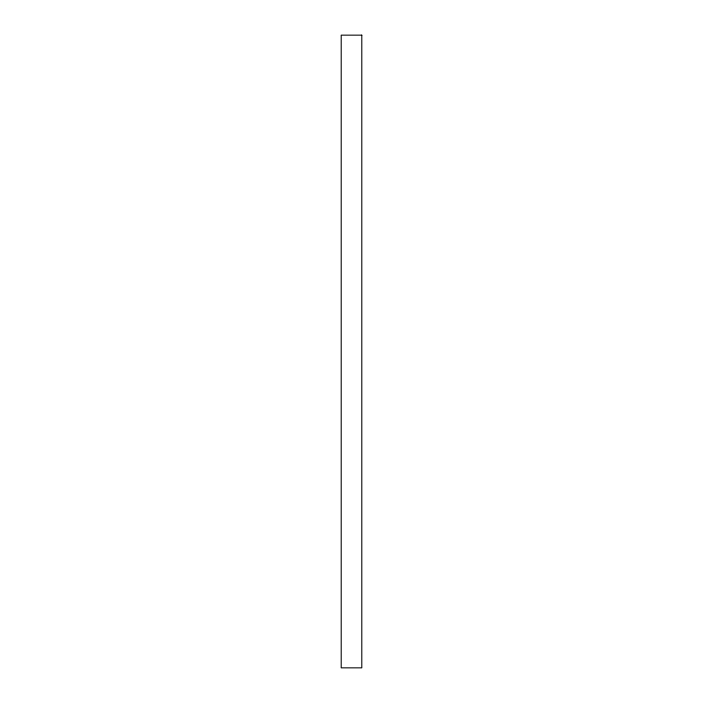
<?xml version="1.0" encoding="UTF-8"?>
<svg xmlns="http://www.w3.org/2000/svg" width="703" height="703" viewBox="0 0 703 703"><rect width="100%" height="100%" fill="white"/><g stroke="black" fill="none" stroke-linecap="round" stroke-linejoin="round"><path stroke-width="1.05" d="M361.799 35.15L341.201 35.15L341.201 667.85L361.799 667.85L361.799 35.15"/></g></svg>
